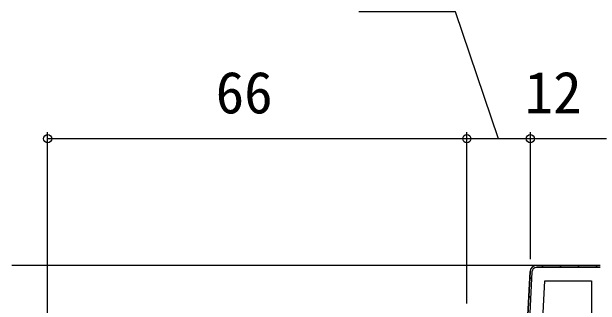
# Model space of a CAD drawing. Units: millimetres, scale not verified. Extents: x -525 to 525, y -783 to 778.
# Drawn here: x 276.5 to 369.1, y -233 to -186.8 of the extents above; entities that cross this region are included whole.
import ezdxf
from ezdxf.enums import TextEntityAlignment as Align

# ---------------------------------------------------------------- set-up
doc = ezdxf.new("R2010")
doc.units = ezdxf.units.MM
doc.header["$LTSCALE"] = 4
for name, color, linetype in [('0-2_YKK_11', 7, 'Continuous'), ('0-3_YKK_12', 2, 'Continuous'), ('0-6_YKK_D', 6, 'Continuous')]:
    doc.layers.add(name, color=color, linetype=linetype)
doc.styles.add('ＭＳ ゴシック', font='')
doc.styles.get('ＭＳ ゴシック').set_extended_font_data('MS Gothic')

msp = doc.modelspace()

# ---------------------------------------------------------------- linework, layer by layer
at = {"layer": '0-2_YKK_11'}
for p, q in [((369.142, -226.796), (359.091, -226.796)), ((359.091, -226.796), (369.142, -226.796)), ((359.903, -227.096), (360.203, -226.796)), ((362.731, -227.096), (363.031, -226.796)), ((365.56, -227.096), (365.86, -226.796)), ((368.388, -227.096), (368.688, -226.796)), ((358.392, -227.759), (356.973, -254.838)), ((369.142, -227.096), (359.091, -227.096)), ((358.028, -228.97), (358.346, -228.653)), ((357.872, -231.955), (358.189, -231.638))]:
    msp.add_line(p, q, dxfattribs=at)
for points in [[(358.093, -227.743), (356.649, -255.296), (340.142, -255.296), (340.142, -257.696), (340.142, -255.296), (356.649, -255.296)], [(359.052, -255.296), (360.42, -229.196), (367.742, -229.196), (367.742, -255.296)]]:
    msp.add_lwpolyline(points, close=True, dxfattribs=at)
for radius, start, end in [(1, 90, 176.99997), (1, 90, 176.99997), (0.7, 90.00001, 176.99998)]:
    msp.add_arc((359.091, -227.796), radius, start, end, dxfattribs=at)
at = {"layer": '0-3_YKK_12'}
msp.add_line((359.091, -226.796), (276.497, -226.796), dxfattribs=at)
at = {"layer": '0-6_YKK_D'}
for p, q in [((282.142, -237.51), (282.142, -205.796)), ((348.142, -232.795), (348.142, -205.796)), ((348.142, -232.795), (348.142, -205.796)), ((358.142, -225.796), (358.142, -205.796)), ((358.142, -225.796), (358.142, -205.796)), ((348.142, -206.796), (282.142, -206.796)), ((358.142, -206.796), (348.142, -206.796)), ((370.142, -206.796), (358.142, -206.796))]:
    msp.add_line(p, q, dxfattribs=at)
msp.add_lwpolyline([(353.142, -206.796), (346.382, -186.796), (331.132, -186.796)], dxfattribs=at)
for centre in [(282.142, -206.796), (348.142, -206.796), (348.142, -206.796), (358.142, -206.796), (358.142, -206.796)]:
    msp.add_circle(centre, 0.637, dxfattribs=at)

# ---------------------------------------------------------------- texts
at = {"layer": '0-6_YKK_D', "style": 'ＭＳ ゴシック'}
for s, p in [('66', (308.597, -204.796)), ('12', (357.239, -204.796))]:
    msp.add_text(s, height=6.598, dxfattribs=at).set_placement(p, align=Align.BOTTOM_LEFT)

doc.saveas('drawing.dxf')
